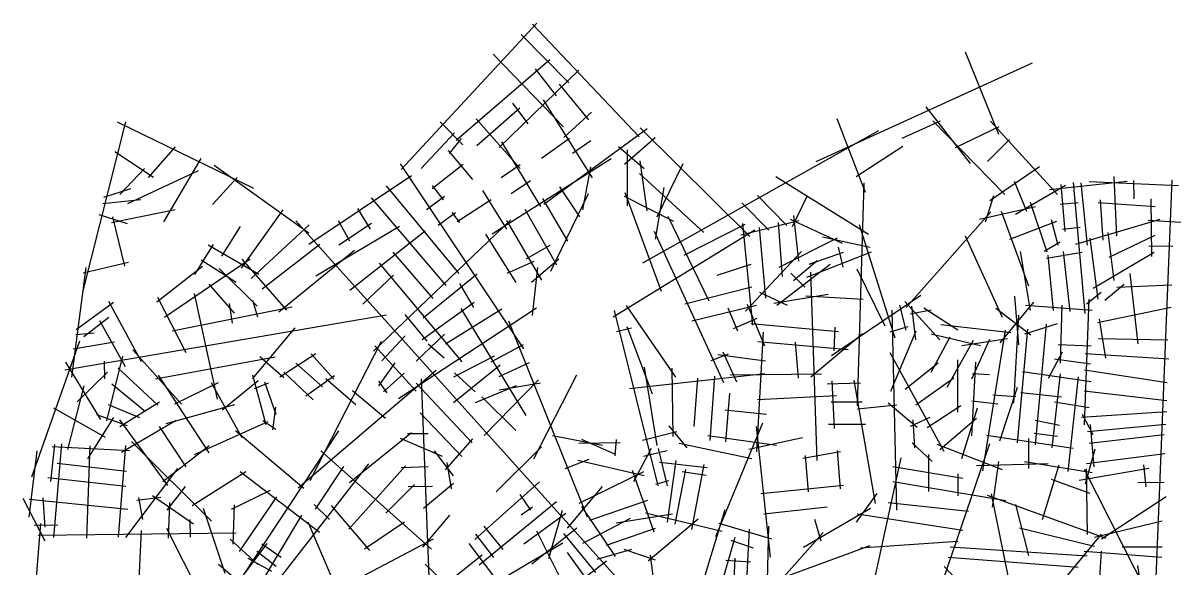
# Model space of a CAD drawing. Extents: x 0 to 2450, y -3273 to -211.
# Drawn here: x 140 to 2450, y -1298 to -211 of the extents above; entities that cross this region are included whole.
import ezdxf

# ---------------------------------------------------------------- set-up
doc = ezdxf.new("R2010")
doc.units = 0

msp = doc.modelspace()

# ---------------------------------------------------------------- linework, layer by layer
at = {"color": 7, "linetype": 'CONTINUOUS'}
for p, q in [((1165, -211), (894, -503)), ((1369, -438), (1156, -213)), ((1229, -330), (1134, -234)), ((1218, -418), (1078, -273)), ((2087, -433), (2020, -269)), ((1191, -284), (1004, -445)), ((2153, -291), (1722, -488)), ((1249, -305), (1090, -459)), ((1204, -356), (1162, -302)), ((1269, -404), (1210, -333)), ((1276, -520), (1178, -364)), ((1131, -381), (1045, -456)), ((1148, -412), (1117, -371)), ((1274, -389), (1219, -439)), ((2030, -491), (1942, -378)), ((259, -748), (345, -408)), ((600, -541), (328, -409)), ((1017, -454), (972, -408)), ((1132, -501), (1044, -402)), ((1821, -549), (1764, -402)), ((1970, -407), (1893, -441)), ((2099, -553), (1955, -406)), ((2204, -553), (2070, -407)), ((1001, -430), (934, -501)), ((1385, -422), (1179, -573)), ((1590, -637), (1371, -420)), ((1847, -426), (1376, -690)), ((2087, -418), (2000, -460)), ((390, -519), (444, -458)), ((1014, -441), (990, -471)), ((1173, -577), (1095, -448)), ((1230, -441), (1174, -481)), ((1273, -446), (1236, -471)), ((1379, -502), (1328, -458)), ((1401, -440), (1340, -493)), ((1895, -457), (1802, -518)), ((2108, -443), (2064, -487)), ((400, -519), (323, -468)), ((421, -608), (495, -481)), ((1037, -523), (989, -465)), ((1313, -482), (1076, -632)), ((1346, -576), (1346, -464)), ((333, -553), (382, -501)), ((489, -506), (348, -572)), ((710, -630), (521, -495)), ((1139, -861), (893, -492)), ((1018, -493), (956, -542)), ((1132, -494), (1094, -520)), ((1257, -584), (1273, -498)), ((1385, -586), (1371, -486)), ((1405, -598), (1457, -491)), ((2168, -498), (2069, -566)), ((518, -573), (567, -519)), ((915, -516), (710, -653)), ((1152, -526), (1114, -552)), ((1498, -629), (1370, -511)), ((1827, -633), (1642, -518)), ((1805, -975), (1818, -530)), ((2143, -587), (2118, -527)), ((2343, -527), (2188, -544)), ((2259, -791), (2236, -529)), ((2264, -654), (2251, -530)), ((2445, -536), (2267, -528)), ((2322, -636), (2317, -517)), ((2357, -562), (2356, -525)), ((2379, -1859), (2433, -524)), ((354, -542), (300, -559)), ((1010, -711), (865, -536)), ((979, -564), (957, -535)), ((1105, -622), (1057, -545)), ((1193, -706), (1268, -551)), ((1251, -598), (1211, -538)), ((1414, -747), (1341, -550)), ((1402, -642), (1419, -539)), ((2220, -535), (2120, -593)), ((2219, -627), (2211, -533)), ((375, -564), (299, -572)), ((984, -735), (835, -560)), ((981, -557), (945, -584)), ((1074, -564), (1006, -608)), ((1227, -646), (1177, -561)), ((1438, -607), (1340, -557)), ((1628, -624), (1574, -570)), ((1664, -615), (1605, -555)), ((1675, -617), (1705, -555)), ((2060, -608), (2077, -555)), ((2183, -668), (2150, -569)), ((2245, -570), (2209, -573)), ((2399, -578), (2285, -570)), ((2295, -644), (2290, -564)), ((2392, -677), (2391, -562)), ((348, -612), (292, -594)), ((443, -584), (316, -610)), ((343, -696), (319, -598)), ((658, -584), (575, -700)), ((833, -622), (808, -581)), ((1003, -590), (968, -615)), ((1011, -609), (996, -589)), ((1205, -694), (1142, -583)), ((1509, -766), (1427, -597)), ((1688, -686), (1678, -595)), ((2071, -588), (1902, -779)), ((2160, -578), (2048, -603)), ((2147, -736), (2092, -587)), ((573, -617), (536, -676)), ((711, -614), (595, -721)), ((1400, -1402), (684, -606)), ((891, -617), (724, -716)), ((792, -646), (769, -606)), ((835, -611), (770, -654)), ((1113, -604), (839, -866)), ((1175, -724), (1105, -605)), ((1580, -613), (1458, -675)), ((1688, -606), (1572, -634)), ((1596, -814), (1576, -611)), ((1622, -760), (1609, -619)), ((1655, -717), (1647, -609)), ((1775, -651), (1671, -603)), ((1880, -840), (1809, -614)), ((2202, -607), (2108, -643)), ((2205, -655), (2192, -604)), ((2249, -619), (2214, -623)), ((2408, -603), (2240, -653)), ((2450, -609), (2385, -605)), ((942, -626), (792, -745)), ((1124, -729), (1063, -632)), ((1600, -624), (1317, -798)), ((1538, -929), (1400, -627)), ((1764, -640), (1648, -699)), ((1830, -659), (1735, -638)), ((2094, -799), (2020, -636)), ((2285, -762), (2269, -640)), ((2317, -725), (2305, -629)), ((2398, -635), (2306, -679)), ((519, -653), (482, -713)), ((610, -713), (509, -654)), ((732, -653), (617, -742)), ((801, -665), (650, -788)), ((958, -761), (878, -668)), ((1191, -655), (1143, -682)), ((1581, -786), (1693, -667)), ((1832, -668), (1703, -719)), ((1776, -669), (1708, -693)), ((1776, -698), (1767, -658)), ((2150, -785), (2130, -667)), ((2209, -648), (2177, -667)), ((2253, -669), (2182, -681)), ((2229, -787), (2216, -667)), ((2397, -669), (2275, -741)), ((2434, -656), (2386, -657)), ((350, -689), (260, -710)), ((593, -682), (422, -799)), ((565, -729), (495, -684)), ((666, -784), (577, -682)), ((1016, -887), (851, -690)), ((1159, -687), (1105, -711)), ((1209, -682), (1154, -729)), ((1592, -693), (1524, -715)), ((1750, -693), (1644, -775)), ((1677, -725), (1724, -685)), ((2196, -785), (2185, -674)), ((237, -918), (266, -699)), ((498, -697), (407, -768)), ((607, -776), (531, -701)), ((879, -714), (818, -772)), ((1046, -712), (938, -800)), ((1156, -795), (1167, -699)), ((1700, -738), (1672, -710)), ((1724, -1084), (1712, -708)), ((1860, -816), (1804, -702)), ((2365, -851), (2349, -711)), ((562, -790), (511, -732)), ((1039, -779), (1011, -731)), ((1594, -738), (1460, -772)), ((2337, -733), (2298, -765)), ((2432, -734), (2322, -739)), ((465, -869), (409, -759)), ((528, -962), (482, -751)), ((1665, -775), (1610, -749)), ((1746, -753), (1638, -771)), ((1816, -763), (1702, -756)), ((1931, -755), (1753, -875)), ((2127, -853), (2119, -756)), ((2258, -1013), (2267, -762)), ((2291, -749), (2262, -772)), ((320, -769), (246, -823)), ((376, -887), (311, -767)), ((677, -778), (437, -826)), ((558, -810), (552, -771)), ((608, -798), (598, -765)), ((1164, -780), (889, -961)), ((1040, -769), (936, -843)), ((1095, -782), (983, -852)), ((1144, -994), (1014, -781)), ((1407, -1135), (1320, -785)), ((1442, -918), (1344, -775)), ((1603, -775), (1474, -806)), ((1566, -826), (1547, -780)), ((1620, -856), (1585, -773)), ((1883, -1183), (1874, -784)), ((1902, -824), (1889, -774)), ((1969, -843), (1899, -767)), ((1952, -784), (1910, -792)), ((1921, -843), (1913, -776)), ((2005, -824), (1937, -780)), ((2151, -834), (2081, -781)), ((2156, -768), (2089, -849)), ((2273, -785), (2140, -775)), ((2210, -890), (2213, -774)), ((2431, -779), (2284, -809)), ((865, -794), (223, -904)), ((311, -799), (261, -837)), ((344, -897), (293, -805)), ((946, -846), (902, -793)), ((1266, -1197), (1109, -806)), ((1604, -801), (1557, -821)), ((2117, -970), (2127, -794)), ((2300, -880), (2288, -802)), ((282, -830), (245, -833)), ((682, -819), (597, -921)), ((1354, -820), (1324, -827)), ((1396, -952), (1345, -817)), ((1767, -827), (1592, -811)), ((1604, -1067), (1617, -828)), ((1815, -831), (1712, -918)), ((1758, -865), (1760, -818)), ((1905, -817), (1869, -828)), ((1871, -946), (1922, -825)), ((2111, -829), (1971, -813)), ((2055, -1105), (2100, -824)), ((2124, -1049), (2145, -822)), ((2203, -811), (2138, -832)), ((2160, -1053), (2182, -812)), ((157, -1117), (253, -845)), ((322, -848), (240, -862)), ((713, -1124), (855, -846)), ((856, -885), (902, -835)), ((981, -832), (924, -886)), ((980, -880), (948, -852)), ((1138, -853), (1073, -888)), ((1786, -863), (1606, -847)), ((1687, -920), (1681, -848)), ((2050, -855), (1952, -832)), ((1952, -908), (1990, -837)), ((1984, -938), (2036, -844)), ((2104, -841), (2013, -855)), ((2033, -921), (2069, -842)), ((2271, -856), (2205, -853)), ((2424, -844), (2286, -841)), ((307, -1005), (339, -876)), ((456, -972), (359, -863)), ((660, -919), (612, -877)), ((724, -871), (652, -918)), ((760, -922), (715, -871)), ((924, -946), (842, -855)), ((1080, -876), (999, -918)), ((1547, -872), (1512, -885)), ((1621, -886), (1526, -873)), ((1564, -928), (1537, -868)), ((1978, -1066), (1870, -869)), ((2186, -920), (2214, -867)), ((2426, -882), (2259, -871)), ((295, -1002), (225, -888)), ((303, -921), (302, -886)), ((409, -974), (329, -899)), ((643, -878), (404, -922)), ((737, -937), (684, -890)), ((850, -935), (882, -889)), ((1092, -894), (999, -969)), ((1150, -889), (1089, -917)), ((1405, -1054), (1380, -898)), ((1437, -1036), (1435, -900)), ((1900, -942), (1966, -889)), ((2005, -988), (2005, -883)), ((2033, -1035), (2041, -888)), ((2270, -892), (2198, -882)), ((308, -908), (248, -967)), ((511, -1069), (410, -914)), ((625, -1013), (598, -914)), ((719, -963), (660, -908)), ((689, -1139), (964, -904)), ((761, -915), (704, -956)), ((804, -973), (744, -921)), ((859, -947), (900, -910)), ((958, -1509), (935, -921)), ((1042, -947), (1001, -909)), ((1168, -923), (1060, -1034)), ((1159, -1081), (1245, -913)), ((1620, -911), (1350, -941)), ((1479, -1016), (1486, -920)), ((1511, -1044), (1520, -916)), ((1733, -912), (1551, -914)), ((1841, -1170), (1798, -924)), ((1997, -920), (1921, -974)), ((2068, -913), (2034, -911)), ((2271, -927), (2134, -907)), ((2193, -1059), (2210, -911)), ((2225, -1106), (2246, -917)), ((2423, -929), (2258, -904)), ((229, -1062), (262, -935)), ((384, -987), (317, -932)), ((529, -929), (442, -972)), ((577, -1039), (516, -929)), ((609, -925), (537, -984)), ((629, -930), (601, -941)), ((645, -992), (622, -928)), ((863, -1000), (797, -945)), ((866, -949), (850, -926)), ((1036, -1049), (924, -930)), ((1124, -935), (1042, -969)), ((1172, -930), (1090, -944)), ((1811, -930), (1744, -932)), ((1759, -1020), (1754, -925)), ((2089, -1045), (2124, -938)), ((2422, -965), (2257, -946)), ((412, -968), (333, -1017)), ((1123, -1024), (1055, -957)), ((1542, -1047), (1550, -950)), ((1763, -955), (1605, -963)), ((1814, -968), (1752, -968)), ((1924, -1018), (1866, -970)), ((2085, -972), (2033, -966)), ((2121, -957), (2075, -954)), ((2212, -958), (2131, -949)), ((2267, -979), (2198, -968)), ((304, -1038), (201, -980)), ((348, -1015), (287, -993)), ((373, -999), (310, -973)), ((562, -973), (425, -1011)), ((638, -1023), (644, -978)), ((1015, -1076), (932, -989)), ((1623, -992), (1540, -984)), ((1883, -974), (1805, -982)), ((2011, -975), (1944, -1019)), ((2013, -1080), (2044, -979)), ((2422, -987), (2252, -998)), ((2275, -1033), (2254, -992)), ((269, -1081), (321, -998)), ((429, -1134), (333, -1003)), ((445, -1004), (336, -1068)), ((465, -1097), (412, -1016)), ((628, -1007), (481, -1073)), ((644, -1022), (618, -1005)), ((1465, -1059), (1429, -1015)), ((1522, -1236), (1616, -1009)), ((1631, -1277), (1603, -1016)), ((1821, -1012), (1747, -1012)), ((1949, -998), (1910, -1016)), ((1919, -1059), (1916, -1003)), ((2042, -1000), (1969, -1063)), ((2208, -1014), (2159, -1004)), ((2420, -1012), (2264, -1027)), ((2277, -1097), (2270, -1012)), ((769, -1025), (523, -1397)), ((700, -1140), (564, -1025)), ((915, -1029), (791, -1129)), ((948, -1031), (907, -1031)), ((1296, -1054), (1196, -1035)), ((1444, -1027), (1376, -1044)), ((1643, -1054), (1506, -1035)), ((1695, -1039), (1588, -1062)), ((2235, -1060), (2062, -1034)), ((2204, -1036), (2157, -1030)), ((2417, -1033), (2267, -1050)), ((195, -1126), (203, -1052)), ((353, -1065), (198, -1057)), ((201, -1238), (217, -1051)), ((267, -1239), (274, -1055)), ((330, -1237), (345, -1054)), ((516, -1205), (356, -1046)), ((511, -1055), (419, -1127)), ((977, -1076), (893, -1040)), ((983, -1103), (1037, -1041)), ((1174, -1057), (1084, -1147)), ((1331, -1049), (1249, -1050)), ((1322, -1072), (1255, -1042)), ((1321, -1075), (1324, -1042)), ((1393, -1060), (1358, -1127)), ((1426, -1135), (1408, -1060)), ((1594, -1081), (1449, -1050)), ((1954, -1086), (1914, -1049)), ((1952, -1393), (2069, -1050)), ((2094, -1103), (1964, -1052)), ((2147, -1100), (2147, -1040)), ((2260, -1131), (2279, -1061)), ((152, -1197), (168, -1065)), ((955, -1261), (734, -1065)), ((999, -1115), (961, -1065)), ((1269, -1082), (1221, -1101)), ((1379, -1115), (1247, -1084)), ((1425, -1065), (1378, -1076)), ((1426, -1207), (1443, -1084)), ((1771, -1067), (1696, -1080)), ((1707, -1147), (1701, -1074)), ((1771, -1141), (1765, -1064)), ((1825, -1384), (1892, -1079)), ((1947, -1146), (1947, -1072)), ((2418, -1071), (2262, -1091)), ((346, -1106), (208, -1090)), ((448, -1100), (344, -1238)), ((431, -1604), (830, -1091)), ((584, -1107), (477, -1175)), ((731, -1228), (573, -1107)), ((723, -1181), (780, -1096)), ((790, -1221), (903, -1095)), ((948, -1097), (894, -1099)), ((995, -1141), (986, -1088)), ((1378, -1107), (1249, -1170)), ((1399, -1227), (1356, -1104)), ((1505, -1099), (1410, -1088)), ((1441, -1211), (1462, -1102)), ((1503, -1114), (1455, -1107)), ((1474, -1222), (1499, -1092)), ((2015, -1120), (1875, -1097)), ((2185, -1091), (2042, -1095)), ((2074, -1177), (2087, -1086)), ((2273, -1109), (2138, -1087)), ((2174, -1202), (2207, -1093)), ((2386, -1100), (2247, -1124)), ((2386, -1355), (2258, -1102)), ((2264, -1232), (2262, -1101)), ((2381, -1137), (2376, -1093)), ((345, -1136), (189, -1119)), ((999, -1130), (939, -1180)), ((1170, -1127), (1041, -1242)), ((1428, -1125), (1402, -1132)), ((2101, -1165), (1875, -1127)), ((2006, -1155), (2006, -1111)), ((2269, -1150), (2192, -1122)), ((2417, -1128), (2364, -1129)), ((480, -1211), (398, -1155)), ((463, -1136), (427, -1183)), ((633, -1144), (555, -1182)), ((864, -1189), (921, -1132)), ((957, -1136), (908, -1137)), ((1153, -1183), (1132, -1152)), ((1226, -1219), (1296, -1136)), ((1777, -1134), (1612, -1151)), ((1803, -1207), (1844, -1150)), ((2301, -1240), (2064, -1154)), ((2140, -1483), (2072, -1151)), ((184, -1245), (140, -1160)), ((349, -1182), (152, -1162)), ((184, -1217), (180, -1159)), ((415, -1158), (367, -1164)), ((379, -1202), (371, -1158)), ((430, -1239), (433, -1168)), ((559, -1251), (562, -1173)), ((572, -1266), (646, -1157)), ((751, -1202), (721, -1172)), ((832, -1264), (755, -1174)), ((1204, -1167), (1050, -1293)), ((1156, -1177), (1134, -1193)), ((1322, -1276), (1255, -1176)), ((1386, -1164), (1270, -1204)), ((1744, -1177), (1618, -1191)), ((2026, -1186), (1866, -1169)), ((2147, -1274), (2121, -1172)), ((2421, -1157), (2292, -1241)), ((543, -1310), (500, -1180)), ((609, -1339), (696, -1193)), ((991, -1193), (937, -1257)), ((1223, -1190), (1139, -1251)), ((1189, -1280), (1216, -1183)), ((1351, -1200), (1256, -1250)), ((1436, -1191), (1323, -1209)), ((1535, -1226), (1382, -1189)), ((1487, -1201), (1387, -1285)), ((1455, -1463), (1541, -1182)), ((1831, -1180), (1697, -1258)), ((2015, -1224), (1804, -1191)), ((150, -1535), (175, -1210)), ((209, -1213), (162, -1214)), ((362, -1524), (376, -1224)), ((506, -1376), (427, -1220)), ((474, -1237), (473, -1202)), ((769, -1349), (709, -1207)), ((901, -1207), (821, -1261)), ((1098, -1262), (1060, -1215)), ((1245, -1219), (1155, -1291)), ((1401, -1220), (1303, -1254)), ((1634, -1241), (1529, -1210)), ((1582, -1368), (1589, -1221)), ((1623, -1406), (1628, -1215)), ((1732, -1245), (1720, -1202)), ((2278, -1256), (2128, -1219)), ((2413, -1205), (2278, -1238)), ((565, -1229), (170, -1234)), ((608, -1292), (553, -1241)), ((958, -1241), (638, -1410)), ((1079, -1278), (1043, -1231)), ((1326, -1546), (1165, -1225)), ((1283, -1308), (1219, -1230)), ((1489, -1487), (1561, -1237)), ((1597, -1259), (1553, -1244)), ((1648, -1328), (1736, -1228)), ((2005, -1246), (1811, -1259)), ((2149, -1405), (2292, -1231)), ((626, -1250), (266, -1732)), ((645, -1296), (606, -1266)), ((655, -1278), (616, -1251)), ((1184, -1453), (1030, -1250)), ((1217, -1249), (1067, -1338)), ((1265, -1322), (1226, -1268)), ((1354, -1262), (1285, -1282)), ((1402, -1283), (1339, -1262)), ((1620, -1331), (1830, -1254)), ((2263, -1275), (1990, -1257)), ((2412, -1278), (2257, -1266)), ((2282, -1409), (2292, -1265)), ((2413, -1257), (2333, -1257)), ((649, -1393), (530, -1292)), ((636, -1306), (589, -1280)), ((987, -1334), (942, -1291)), ((1056, -1273), (981, -1333)), ((1304, -1285), (1118, -1427)), ((1402, -1352), (1392, -1273)), ((1591, -1287), (1542, -1284)), ((1557, -1364), (1561, -1279)), ((2245, -1298), (1986, -1278)), ((2045, -1366), (1978, -1296)), ((2379, -1397), (2364, -1294))]:
    msp.add_line(p, q, dxfattribs=at)

doc.saveas('drawing.dxf')
